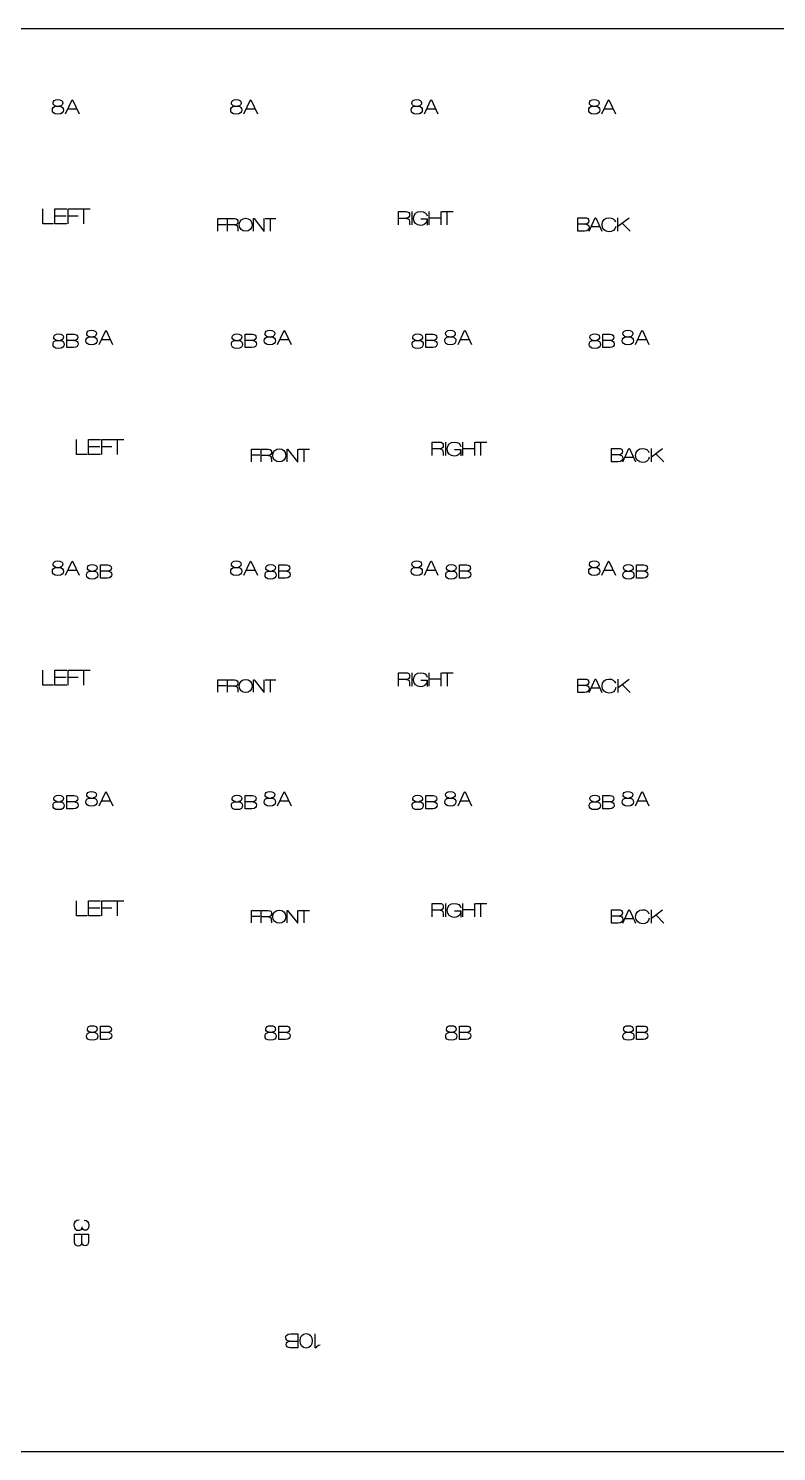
# Model space of a CAD drawing. Header units: millimetres. Extents: x 0 to 610, y -305 to 0.
# Drawn here: x 150.6 to 310.9, y -304.8 to 0 of the extents above; entities that cross this region are included whole.
import ezdxf

# ---------------------------------------------------------------- set-up
doc = ezdxf.new("R2010")
doc.units = ezdxf.units.MM
doc.layers.add('laser bed referance', color=3, linetype='Continuous', lineweight=25, true_color=0x00ff00)
doc.layers.add('TEXT', color=5, linetype='Continuous', true_color=0x0000ff)

msp = doc.modelspace()

# ---------------------------------------------------------------- linework, layer by layer
at = {"layer": 'laser bed referance'}
for p, q in [((0, 0), (304.8, 0)), ((0, 0), (609.6, 0)), ((0, -304.8), (304.8, -304.8)), ((0, -304.8), (609.6, -304.8))]:
    msp.add_line(p, q, dxfattribs=at)
at = {"layer": 'TEXT', "color": 5, "lineweight": 25, "true_color": 0x0000ff}
for points in [[(156.6, -16.64), (156.6, -16.63)], [(156.6, -16.64), (157.29, -16.64)], [(157.29, -16.63), (157.29, -16.64)], [(158.59, -18.3), (159.98, -15.28), (160.09, -15.28), (161.47, -18.3)], [(161.01, -17.3), (159.04, -17.3)], [(194.81, -16.64), (194.81, -16.63)], [(194.81, -16.64), (195.5, -16.64)], [(195.5, -16.63), (195.5, -16.64)], [(196.8, -18.3), (198.19, -15.28), (198.3, -15.28), (199.68, -18.3)], [(199.22, -17.3), (197.25, -17.3)], [(233.47, -16.64), (233.47, -16.63)], [(233.47, -16.64), (234.16, -16.64)], [(234.16, -16.63), (234.16, -16.64)], [(235.46, -18.3), (236.85, -15.28), (236.96, -15.28), (238.34, -18.3)], [(237.89, -17.3), (235.91, -17.3)], [(271.5, -16.64), (271.5, -16.63)], [(271.5, -16.64), (272.18, -16.64)], [(272.18, -16.63), (272.18, -16.64)], [(273.48, -18.3), (274.87, -15.28), (274.98, -15.28), (276.37, -18.3)], [(275.91, -17.3), (273.93, -17.3)], [(155.99, -41.88), (153.71, -41.88), (153.71, -38.62)], [(158.87, -41.88), (156.31, -41.88), (156.31, -38.62), (158.84, -38.62)], [(159.15, -41.88), (159.15, -38.62), (161.44, -38.62)], [(161.08, -38.62), (163.89, -38.62)], [(162.49, -41.88), (162.49, -38.62)], [(229.92, -42.06), (229.92, -39.19), (231.5, -39.19)], [(232.78, -39.19), (232.78, -42.06)], [(236.51, -42.06), (236.51, -39.19)], [(238.97, -39.19), (238.97, -42.06)], [(239.17, -39.19), (241.64, -39.19)], [(240.36, -42.06), (240.36, -39.22)], [(156.31, -40.14), (158.74, -40.14)], [(159.15, -40.14), (161.31, -40.14)], [(191.22, -43.39), (191.22, -40.71), (193.1, -40.71)], [(191.22, -41.96), (192.99, -41.96)], [(193.3, -43.39), (193.3, -40.71), (194.77, -40.71)], [(194.87, -42.08), (194.87, -42.09), (193.3, -42.09)], [(198.86, -43.39), (198.86, -40.71), (198.96, -40.71), (201.07, -43.39), (201.16, -43.39), (201.16, -40.71)], [(201.31, -40.71), (203.62, -40.71)], [(202.47, -43.39), (202.47, -40.71)], [(231.61, -40.66), (231.61, -40.67), (229.92, -40.67)], [(234.72, -40.78), (236.07, -40.78), (236.07, -42.13)], [(236.51, -40.53), (238.97, -40.53)], [(268.33, -40.55), (269.89, -40.55)], [(269.79, -43.42), (268.33, -43.42), (268.33, -40.55), (268.33, -40.55)], [(270.03, -41.92), (268.33, -41.91)], [(270.03, -41.91), (270.03, -41.92)], [(270.75, -43.42), (272.07, -40.55), (272.17, -40.55), (273.49, -43.42)], [(273.06, -42.47), (271.18, -42.47)], [(276.93, -42.35), (279.3, -40.55)], [(276.93, -43.42), (276.93, -40.55)], [(277.81, -41.69), (279.56, -43.42)], [(156.75, -66.81), (157.44, -66.81)], [(156.75, -66.81), (156.75, -66.81)], [(157.44, -66.81), (157.44, -66.81)], [(158.85, -65.48), (160.41, -65.48)], [(160.31, -68.35), (158.85, -68.35), (158.85, -65.48), (158.85, -65.48)], [(160.55, -66.85), (158.85, -66.85)], [(160.55, -66.85), (160.55, -66.85)], [(163.8, -66.04), (163.8, -66.03)], [(163.8, -66.04), (164.49, -66.04)], [(164.49, -66.03), (164.49, -66.04)], [(165.79, -67.7), (167.18, -64.68), (167.29, -64.68), (168.67, -67.7)], [(168.22, -66.7), (166.24, -66.7)], [(194.96, -66.81), (195.65, -66.81)], [(194.96, -66.81), (194.96, -66.81)], [(195.65, -66.81), (195.65, -66.81)], [(197.06, -65.48), (198.62, -65.48)], [(198.52, -68.35), (197.06, -68.35), (197.06, -65.48), (197.06, -65.48)], [(198.76, -66.85), (197.06, -66.85)], [(198.76, -66.85), (198.76, -66.85)], [(202.01, -66.04), (202.01, -66.03)], [(202.01, -66.04), (202.7, -66.04)], [(202.7, -66.03), (202.7, -66.04)], [(204, -67.7), (205.39, -64.68), (205.5, -64.68), (206.88, -67.7)], [(206.43, -66.7), (204.45, -66.7)], [(233.67, -66.81), (234.36, -66.81)], [(233.67, -66.81), (233.67, -66.81)], [(234.36, -66.81), (234.36, -66.81)], [(235.77, -65.48), (237.33, -65.48)], [(237.23, -68.35), (235.77, -68.35), (235.77, -65.48), (235.77, -65.48)], [(237.47, -66.85), (235.77, -66.85)], [(237.47, -66.85), (237.47, -66.85)], [(240.67, -66.04), (240.67, -66.03)], [(240.67, -66.04), (241.36, -66.04)], [(241.36, -66.03), (241.36, -66.04)], [(242.66, -67.7), (244.05, -64.68), (244.16, -64.68), (245.55, -67.7)], [(245.09, -66.7), (243.11, -66.7)], [(271.61, -66.81), (272.3, -66.81)], [(271.61, -66.81), (271.61, -66.81)], [(272.3, -66.81), (272.3, -66.81)], [(273.71, -65.48), (275.27, -65.48)], [(275.17, -68.35), (273.71, -68.35), (273.71, -65.48), (273.71, -65.48)], [(275.41, -66.85), (273.71, -66.85)], [(275.41, -66.85), (275.41, -66.85)], [(278.7, -66.04), (278.7, -66.03)], [(278.7, -66.04), (279.38, -66.04)], [(279.38, -66.03), (279.38, -66.04)], [(280.68, -67.7), (282.07, -64.68), (282.18, -64.68), (283.57, -67.7)], [(283.11, -66.7), (281.14, -66.7)], [(163.19, -91.28), (160.91, -91.28), (160.91, -88.02)], [(166.07, -91.28), (163.51, -91.28), (163.51, -88.02), (166.04, -88.02)], [(166.36, -91.28), (166.36, -88.02), (168.64, -88.02)], [(168.28, -88.02), (171.09, -88.02)], [(169.69, -91.28), (169.69, -88.02)], [(163.51, -89.53), (165.94, -89.53)], [(166.36, -89.53), (168.51, -89.53)], [(198.42, -92.79), (198.42, -90.11), (200.3, -90.11)], [(198.42, -91.35), (200.19, -91.35)], [(200.5, -92.79), (200.5, -90.11), (201.97, -90.11)], [(206.07, -92.79), (206.07, -90.11), (206.16, -90.11), (208.27, -92.79), (208.36, -92.79), (208.36, -90.11)], [(208.51, -90.11), (210.82, -90.11)], [(209.67, -92.79), (209.67, -90.11)], [(237.12, -91.46), (237.12, -88.59), (238.7, -88.59)], [(238.81, -90.06), (238.81, -90.07), (237.12, -90.07)], [(239.98, -88.59), (239.98, -91.46)], [(241.92, -90.18), (243.27, -90.18), (243.27, -91.53)], [(243.71, -91.46), (243.71, -88.59)], [(243.71, -89.93), (246.17, -89.93)], [(246.17, -88.59), (246.17, -91.46)], [(246.37, -88.59), (248.84, -88.59)], [(247.57, -91.46), (247.57, -88.62)], [(275.53, -89.95), (277.09, -89.95)], [(276.99, -92.82), (275.53, -92.82), (275.53, -89.95), (275.53, -89.95)], [(277.23, -91.32), (275.53, -91.31)], [(277.23, -91.31), (277.23, -91.32)], [(277.95, -92.82), (279.27, -89.95), (279.38, -89.95), (280.69, -92.82)], [(284.14, -91.75), (286.5, -89.95)], [(284.14, -92.82), (284.14, -89.95)], [(285.01, -91.08), (286.76, -92.82)], [(202.07, -91.48), (202.07, -91.48), (200.5, -91.49)], [(280.26, -91.87), (278.38, -91.87)], [(156.6, -115.44), (156.6, -115.43)], [(156.6, -115.44), (157.29, -115.44)], [(157.29, -115.43), (157.29, -115.44)], [(158.59, -117.1), (159.98, -114.08), (160.09, -114.08), (161.47, -117.1)], [(166.05, -114.88), (167.61, -114.88)], [(167.51, -117.75), (166.05, -117.75), (166.05, -114.88), (166.05, -114.88)], [(194.81, -115.44), (194.81, -115.43)], [(194.81, -115.44), (195.5, -115.44)], [(195.5, -115.43), (195.5, -115.44)], [(196.8, -117.1), (198.19, -114.08), (198.3, -114.08), (199.68, -117.1)], [(204.26, -114.88), (205.82, -114.88)], [(205.72, -117.75), (204.26, -117.75), (204.26, -114.88), (204.26, -114.88)], [(233.47, -115.44), (233.47, -115.43)], [(233.47, -115.44), (234.16, -115.44)], [(234.16, -115.43), (234.16, -115.44)], [(235.46, -117.1), (236.85, -114.08), (236.96, -114.08), (238.35, -117.1)], [(242.97, -114.88), (244.53, -114.88)], [(244.43, -117.75), (242.97, -117.75), (242.97, -114.88), (242.97, -114.88)], [(271.5, -115.44), (271.5, -115.43)], [(271.5, -115.44), (272.18, -115.44)], [(272.18, -115.43), (272.18, -115.44)], [(273.48, -117.1), (274.87, -114.08), (274.98, -114.08), (276.37, -117.1)], [(280.91, -114.88), (282.47, -114.88)], [(282.37, -117.75), (280.91, -117.75), (280.91, -114.88), (280.91, -114.88)], [(161.01, -116.1), (159.04, -116.1)], [(163.95, -116.21), (163.95, -116.2)], [(163.95, -116.21), (164.64, -116.21)], [(164.64, -116.2), (164.64, -116.21)], [(167.75, -116.25), (166.05, -116.24)], [(167.75, -116.24), (167.75, -116.25)], [(199.23, -116.1), (197.25, -116.1)], [(202.16, -116.21), (202.16, -116.2)], [(202.16, -116.21), (202.85, -116.21)], [(202.85, -116.2), (202.85, -116.21)], [(205.96, -116.25), (204.26, -116.24)], [(205.96, -116.24), (205.96, -116.25)], [(237.89, -116.1), (235.91, -116.1)], [(240.87, -116.21), (240.87, -116.2)], [(240.87, -116.21), (241.56, -116.21)], [(241.56, -116.2), (241.56, -116.21)], [(244.67, -116.25), (242.97, -116.24)], [(244.67, -116.24), (244.67, -116.25)], [(275.91, -116.1), (273.93, -116.1)], [(278.81, -116.21), (278.81, -116.2)], [(278.81, -116.21), (279.5, -116.21)], [(279.5, -116.2), (279.5, -116.21)], [(282.61, -116.25), (280.91, -116.24)], [(282.61, -116.24), (282.61, -116.25)], [(155.99, -140.67), (153.71, -140.67), (153.71, -137.42)], [(158.87, -140.67), (156.31, -140.67), (156.31, -137.42), (158.84, -137.42)], [(156.31, -138.93), (158.74, -138.93)], [(159.16, -140.67), (159.16, -137.42), (161.44, -137.42)], [(159.16, -138.93), (161.31, -138.93)], [(161.08, -137.42), (163.89, -137.42)], [(162.49, -140.67), (162.49, -137.42)], [(191.22, -142.18), (191.22, -139.51), (193.1, -139.51)], [(193.3, -142.18), (193.3, -139.51), (194.77, -139.51)], [(198.87, -142.18), (198.87, -139.51), (198.96, -139.51), (201.07, -142.18), (201.16, -142.18), (201.16, -139.51)], [(201.31, -139.51), (203.62, -139.51)], [(202.47, -142.18), (202.47, -139.51)], [(229.92, -140.86), (229.92, -137.99), (231.5, -137.99)], [(231.61, -139.46), (231.61, -139.46), (229.92, -139.47)], [(232.78, -137.99), (232.78, -140.86)], [(234.72, -139.58), (236.07, -139.58), (236.07, -140.92)], [(236.51, -140.86), (236.51, -137.99)], [(236.51, -139.32), (238.97, -139.32)], [(238.97, -137.99), (238.97, -140.86)], [(239.17, -137.99), (241.64, -137.99)], [(240.37, -140.86), (240.37, -138.01)], [(268.33, -139.35), (269.89, -139.35)], [(269.79, -142.22), (268.33, -142.22), (268.33, -139.35), (268.33, -139.35)], [(270.75, -142.22), (272.07, -139.35), (272.18, -139.35), (273.49, -142.22)], [(276.94, -141.15), (279.3, -139.35)], [(276.94, -142.22), (276.94, -139.35)], [(191.22, -140.75), (192.99, -140.75)], [(194.87, -140.88), (194.87, -140.88), (193.3, -140.89)], [(270.03, -140.71), (268.33, -140.71)], [(270.03, -140.71), (270.03, -140.72)], [(273.06, -141.27), (271.18, -141.27)], [(277.81, -140.48), (279.56, -142.22)], [(158.85, -164.28), (160.41, -164.28)], [(160.31, -167.15), (158.85, -167.15), (158.85, -164.28), (158.85, -164.28)], [(165.79, -166.5), (167.18, -163.48), (167.29, -163.48), (168.68, -166.5)], [(197.06, -164.28), (198.62, -164.28)], [(198.52, -167.15), (197.06, -167.15), (197.06, -164.28), (197.06, -164.28)], [(204, -166.5), (205.39, -163.48), (205.5, -163.48), (206.89, -166.5)], [(235.77, -164.28), (237.33, -164.28)], [(237.23, -167.15), (235.77, -167.15), (235.77, -164.28), (235.77, -164.28)], [(242.66, -166.5), (244.05, -163.48), (244.16, -163.48), (245.55, -166.5)], [(273.71, -164.28), (275.27, -164.28)], [(275.17, -167.15), (273.71, -167.15), (273.71, -164.28), (273.71, -164.28)], [(280.68, -166.5), (282.07, -163.48), (282.18, -163.48), (283.57, -166.5)], [(156.75, -165.61), (156.75, -165.6)], [(156.75, -165.61), (157.44, -165.61)], [(157.44, -165.6), (157.44, -165.61)], [(160.55, -165.65), (158.85, -165.64)], [(160.55, -165.64), (160.55, -165.65)], [(163.8, -164.83), (163.8, -164.82)], [(163.8, -164.83), (164.49, -164.83)], [(164.49, -164.82), (164.49, -164.83)], [(168.22, -165.5), (166.24, -165.5)], [(194.96, -165.61), (194.96, -165.6)], [(194.96, -165.61), (195.65, -165.61)], [(195.65, -165.6), (195.65, -165.61)], [(198.76, -165.65), (197.06, -165.64)], [(198.76, -165.64), (198.76, -165.65)], [(202.01, -164.83), (202.01, -164.82)], [(202.01, -164.83), (202.7, -164.83)], [(202.7, -164.82), (202.7, -164.83)], [(206.43, -165.5), (204.45, -165.5)], [(233.67, -165.61), (233.67, -165.6)], [(233.67, -165.61), (234.36, -165.61)], [(234.36, -165.6), (234.36, -165.61)], [(237.47, -165.65), (235.77, -165.64)], [(237.47, -165.64), (237.47, -165.65)], [(240.68, -164.83), (240.68, -164.82)], [(240.68, -164.83), (241.36, -164.83)], [(241.36, -164.82), (241.36, -164.83)], [(245.09, -165.5), (243.11, -165.5)], [(271.61, -165.61), (271.61, -165.6)], [(271.61, -165.61), (272.3, -165.61)], [(272.3, -165.6), (272.3, -165.61)], [(275.41, -165.65), (273.71, -165.64)], [(275.41, -165.64), (275.41, -165.65)], [(278.7, -164.83), (278.7, -164.82)], [(278.7, -164.83), (279.39, -164.83)], [(279.39, -164.82), (279.39, -164.83)], [(283.11, -165.5), (281.14, -165.5)], [(163.2, -190.07), (160.91, -190.07), (160.91, -186.82)], [(166.07, -190.07), (163.51, -190.07), (163.51, -186.82), (166.04, -186.82)], [(163.51, -188.33), (165.94, -188.33)], [(166.36, -190.07), (166.36, -186.82), (168.64, -186.82)], [(166.36, -188.33), (168.51, -188.33)], [(168.28, -186.82), (171.09, -186.82)], [(169.7, -190.07), (169.7, -186.82)], [(198.42, -191.58), (198.42, -188.91), (200.3, -188.91)], [(200.5, -191.58), (200.5, -188.91), (201.97, -188.91)], [(206.07, -191.58), (206.07, -188.91), (206.16, -188.91), (208.27, -191.58), (208.36, -191.58), (208.36, -188.91)], [(208.51, -188.91), (210.82, -188.91)], [(209.68, -191.58), (209.68, -188.91)], [(237.13, -190.26), (237.13, -187.39), (238.71, -187.39)], [(238.81, -188.85), (238.81, -188.86), (237.13, -188.87)], [(239.98, -187.39), (239.98, -190.26)], [(241.92, -188.98), (243.27, -188.98), (243.27, -190.32)], [(243.71, -190.26), (243.71, -187.39)], [(243.71, -188.72), (246.17, -188.72)], [(246.17, -187.39), (246.17, -190.26)], [(246.37, -187.39), (248.85, -187.39)], [(247.57, -190.26), (247.57, -187.41)], [(275.53, -188.74), (277.09, -188.74)], [(276.99, -191.62), (275.53, -191.62), (275.53, -188.74), (275.53, -188.74)], [(277.95, -191.62), (279.27, -188.74), (279.38, -188.74), (280.7, -191.62)], [(284.14, -190.55), (286.5, -188.74)], [(284.14, -191.62), (284.14, -188.74)], [(198.42, -190.15), (200.19, -190.15)], [(202.07, -190.27), (202.07, -190.28), (200.5, -190.29)], [(277.23, -190.11), (275.53, -190.11)], [(277.23, -190.11), (277.23, -190.12)], [(280.26, -190.67), (278.38, -190.67)], [(285.01, -189.88), (286.76, -191.62)], [(163.96, -215.01), (163.96, -215)], [(163.96, -215.01), (164.64, -215.01)], [(164.64, -215), (164.64, -215.01)], [(166.05, -213.68), (167.61, -213.68)], [(167.51, -216.55), (166.05, -216.55), (166.05, -213.68), (166.05, -213.68)], [(167.75, -215.04), (166.05, -215.04)], [(167.75, -215.04), (167.75, -215.05)], [(202.17, -215.01), (202.17, -215)], [(202.17, -215.01), (202.85, -215.01)], [(202.85, -215), (202.85, -215.01)], [(204.26, -213.68), (205.82, -213.68)], [(205.72, -216.55), (204.26, -216.55), (204.26, -213.68), (204.26, -213.68)], [(205.96, -215.04), (204.26, -215.04)], [(205.96, -215.04), (205.96, -215.05)], [(240.87, -215.01), (240.87, -215)], [(240.87, -215.01), (241.56, -215.01)], [(241.56, -215), (241.56, -215.01)], [(242.97, -213.68), (244.53, -213.68)], [(244.43, -216.55), (242.97, -216.55), (242.97, -213.68), (242.97, -213.68)], [(244.67, -215.04), (242.97, -215.04)], [(244.67, -215.04), (244.67, -215.05)], [(278.81, -215.01), (278.81, -215)], [(278.81, -215.01), (279.5, -215.01)], [(279.5, -215), (279.5, -215.01)], [(280.91, -213.68), (282.47, -213.68)], [(282.37, -216.55), (280.91, -216.55), (280.91, -213.68), (280.91, -213.68)], [(282.61, -215.04), (280.91, -215.04)], [(282.61, -215.04), (282.61, -215.05)], [(160.49, -259.8), (160.49, -258.27), (163.51, -258.27), (163.51, -258.27)], [(162.07, -260.05), (162.08, -258.27)], [(162.11, -256.72), (162.1, -256.72)], [(163.51, -258.27), (163.51, -259.91)], [(162.08, -260.05), (162.07, -260.05)], [(206.78, -279.57), (208.31, -279.57), (208.31, -282.59), (208.31, -282.59)], [(212.18, -282.57), (212.07, -282.57), (212.07, -279.59)], [(206.52, -281.15), (208.31, -281.16)], [(206.52, -281.16), (206.52, -281.15)], [(208.31, -282.59), (206.67, -282.59)]]:
    msp.add_lwpolyline(points, dxfattribs=at)
for points in [[(155.91, -15.98), (155.91, -15.49), (156.28, -15.23), (156.94, -15.23)], [(156.94, -15.23), (157.61, -15.23), (157.98, -15.49), (157.98, -15.98)], [(194.12, -15.98), (194.12, -15.49), (194.49, -15.23), (195.16, -15.23)], [(195.16, -15.23), (195.82, -15.23), (196.19, -15.49), (196.19, -15.98)], [(232.78, -15.98), (232.78, -15.49), (233.15, -15.23), (233.82, -15.23)], [(233.82, -15.23), (234.48, -15.23), (234.85, -15.49), (234.85, -15.98)], [(270.8, -15.98), (270.8, -15.49), (271.17, -15.23), (271.84, -15.23)], [(271.84, -15.23), (272.51, -15.23), (272.88, -15.49), (272.88, -15.98)], [(155.75, -17.49), (155.75, -17.01), (156, -16.7), (156.6, -16.64)], [(156.94, -18.35), (156.05, -18.35), (155.75, -17.95), (155.75, -17.49)], [(156.6, -16.63), (156.07, -16.59), (155.91, -16.23), (155.91, -15.98)], [(158.14, -17.49), (158.14, -17.95), (157.84, -18.35), (156.94, -18.35)], [(157.98, -15.98), (157.98, -16.23), (157.83, -16.59), (157.29, -16.63)], [(157.29, -16.64), (157.89, -16.7), (158.14, -17.01), (158.14, -17.49)], [(193.96, -17.49), (193.96, -17.01), (194.21, -16.7), (194.81, -16.64)], [(195.16, -18.35), (194.26, -18.35), (193.96, -17.95), (193.96, -17.49)], [(194.81, -16.63), (194.28, -16.59), (194.12, -16.23), (194.12, -15.98)], [(196.35, -17.49), (196.35, -17.95), (196.05, -18.35), (195.16, -18.35)], [(196.19, -15.98), (196.19, -16.23), (196.04, -16.59), (195.5, -16.63)], [(195.5, -16.64), (196.1, -16.7), (196.35, -17.01), (196.35, -17.49)], [(232.62, -17.49), (232.62, -17.01), (232.87, -16.7), (233.47, -16.64)], [(233.82, -18.35), (232.92, -18.35), (232.62, -17.95), (232.62, -17.49)], [(233.47, -16.63), (232.94, -16.59), (232.78, -16.23), (232.78, -15.98)], [(235.01, -17.49), (235.01, -17.95), (234.71, -18.35), (233.82, -18.35)], [(234.85, -15.98), (234.85, -16.23), (234.7, -16.59), (234.16, -16.63)], [(234.16, -16.64), (234.76, -16.7), (235.01, -17.01), (235.01, -17.49)], [(270.65, -17.49), (270.65, -17.01), (270.9, -16.7), (271.5, -16.64)], [(271.84, -18.35), (270.94, -18.35), (270.65, -17.95), (270.65, -17.49)], [(271.5, -16.63), (270.96, -16.59), (270.8, -16.23), (270.8, -15.98)], [(273.03, -17.49), (273.03, -17.95), (272.74, -18.35), (271.84, -18.35)], [(272.88, -15.98), (272.88, -16.23), (272.72, -16.59), (272.18, -16.63)], [(272.18, -16.64), (272.78, -16.7), (273.03, -17.01), (273.03, -17.49)], [(231.5, -39.19), (232.08, -39.19), (232.3, -39.46), (232.3, -39.98)], [(233.13, -40.69), (233.13, -39.74), (233.79, -39.19), (234.61, -39.19)], [(234.61, -39.19), (235.51, -39.19), (235.92, -39.59), (236.03, -40.15)], [(194.77, -40.71), (195.31, -40.71), (195.51, -40.97), (195.51, -41.44)], [(195.51, -41.44), (195.51, -41.7), (195.34, -42.05), (194.87, -42.08)], [(194.87, -42.09), (195.28, -42.09), (195.46, -42.28), (195.46, -42.65)], [(195.46, -42.65), (195.46, -42.75), (195.47, -43.28), (195.52, -43.39)], [(195.78, -42.05), (195.78, -41.16), (196.4, -40.65), (197.16, -40.65)], [(197.16, -43.45), (196.4, -43.45), (195.78, -42.93), (195.78, -42.05)], [(197.16, -40.65), (197.93, -40.65), (198.55, -41.16), (198.55, -42.05)], [(198.55, -42.05), (198.55, -42.93), (197.93, -43.45), (197.16, -43.45)], [(232.3, -39.98), (232.3, -40.25), (232.11, -40.63), (231.61, -40.66)], [(231.61, -40.67), (232.05, -40.67), (232.24, -40.88), (232.24, -41.27)], [(232.24, -41.27), (232.24, -41.38), (232.25, -41.95), (232.31, -42.06)], [(234.61, -42.19), (233.79, -42.19), (233.13, -41.64), (233.13, -40.69)], [(235.97, -41.26), (235.77, -41.92), (235.21, -42.19), (234.61, -42.19)], [(236.07, -40.78), (236.03, -41.11), (235.97, -41.26), (235.97, -41.26)], [(270.75, -42.64), (270.75, -42.97), (270.54, -43.42), (269.79, -43.42)], [(269.89, -40.55), (270.35, -40.55), (270.66, -40.79), (270.66, -41.26)], [(270.66, -41.26), (270.66, -41.6), (270.36, -41.92), (270.03, -41.91)], [(270.03, -41.92), (270.4, -41.94), (270.75, -42.14), (270.75, -42.64)], [(273.51, -42.05), (273.51, -41.1), (274.18, -40.55), (275, -40.55)], [(275, -43.55), (274.18, -43.55), (273.51, -43), (273.51, -42.05)], [(275, -40.55), (275.68, -40.55), (276.22, -40.83), (276.37, -41.45)], [(276.44, -42.39), (276.35, -43.16), (275.66, -43.55), (275, -43.55)], [(155.9, -67.67), (155.9, -67.19), (156.15, -66.87), (156.75, -66.81)], [(156.06, -66.15), (156.06, -65.66), (156.43, -65.41), (157.1, -65.41)], [(156.75, -66.81), (156.22, -66.77), (156.06, -66.4), (156.06, -66.15)], [(157.1, -65.41), (157.76, -65.41), (158.13, -65.66), (158.13, -66.15)], [(158.13, -66.15), (158.13, -66.4), (157.98, -66.77), (157.44, -66.81)], [(157.44, -66.81), (158.04, -66.87), (158.29, -67.19), (158.29, -67.67)], [(160.41, -65.48), (160.87, -65.48), (161.18, -65.73), (161.18, -66.19)], [(161.18, -66.19), (161.18, -66.53), (160.89, -66.85), (160.55, -66.85)], [(160.55, -66.85), (160.92, -66.87), (161.27, -67.07), (161.27, -67.57)], [(162.95, -66.89), (162.95, -66.41), (163.2, -66.1), (163.8, -66.04)], [(164.15, -67.75), (163.25, -67.75), (162.95, -67.35), (162.95, -66.89)], [(163.11, -65.38), (163.11, -64.89), (163.48, -64.63), (164.15, -64.63)], [(163.8, -66.03), (163.27, -65.99), (163.11, -65.63), (163.11, -65.38)], [(164.15, -64.63), (164.81, -64.63), (165.18, -64.89), (165.18, -65.38)], [(165.34, -66.89), (165.34, -67.35), (165.04, -67.75), (164.15, -67.75)], [(165.18, -65.38), (165.18, -65.63), (165.03, -65.99), (164.49, -66.03)], [(164.49, -66.04), (165.09, -66.1), (165.34, -66.41), (165.34, -66.89)], [(194.11, -67.67), (194.11, -67.19), (194.36, -66.87), (194.96, -66.81)], [(194.27, -66.15), (194.27, -65.66), (194.64, -65.41), (195.31, -65.41)], [(194.96, -66.81), (194.43, -66.77), (194.27, -66.4), (194.27, -66.15)], [(195.31, -65.41), (195.97, -65.41), (196.34, -65.66), (196.34, -66.15)], [(196.34, -66.15), (196.34, -66.4), (196.19, -66.77), (195.65, -66.81)], [(195.65, -66.81), (196.25, -66.87), (196.5, -67.19), (196.5, -67.67)], [(198.62, -65.48), (199.08, -65.48), (199.39, -65.73), (199.39, -66.19)], [(199.39, -66.19), (199.39, -66.53), (199.1, -66.85), (198.76, -66.85)], [(198.76, -66.85), (199.13, -66.87), (199.48, -67.07), (199.48, -67.57)], [(201.16, -66.89), (201.16, -66.41), (201.41, -66.1), (202.01, -66.04)], [(202.36, -67.75), (201.46, -67.75), (201.16, -67.35), (201.16, -66.89)], [(201.32, -65.38), (201.32, -64.89), (201.69, -64.63), (202.36, -64.63)], [(202.01, -66.03), (201.48, -65.99), (201.32, -65.63), (201.32, -65.38)], [(202.36, -64.63), (203.02, -64.63), (203.39, -64.89), (203.39, -65.38)], [(203.55, -66.89), (203.55, -67.35), (203.25, -67.75), (202.36, -67.75)], [(203.39, -65.38), (203.39, -65.63), (203.24, -65.99), (202.7, -66.03)], [(202.7, -66.04), (203.3, -66.1), (203.55, -66.41), (203.55, -66.89)], [(232.82, -67.67), (232.82, -67.19), (233.07, -66.87), (233.67, -66.81)], [(232.98, -66.15), (232.98, -65.66), (233.35, -65.41), (234.02, -65.41)], [(233.67, -66.81), (233.14, -66.77), (232.98, -66.4), (232.98, -66.15)], [(234.02, -65.41), (234.68, -65.41), (235.05, -65.66), (235.05, -66.15)], [(235.05, -66.15), (235.05, -66.4), (234.9, -66.77), (234.36, -66.81)], [(234.36, -66.81), (234.96, -66.87), (235.21, -67.19), (235.21, -67.67)], [(237.33, -65.48), (237.79, -65.48), (238.1, -65.73), (238.1, -66.19)], [(238.1, -66.19), (238.1, -66.53), (237.81, -66.85), (237.47, -66.85)], [(237.47, -66.85), (237.84, -66.87), (238.19, -67.07), (238.19, -67.57)], [(239.82, -66.89), (239.82, -66.41), (240.07, -66.1), (240.67, -66.04)], [(241.02, -67.75), (240.12, -67.75), (239.82, -67.35), (239.82, -66.89)], [(239.98, -65.38), (239.98, -64.89), (240.35, -64.63), (241.02, -64.63)], [(240.67, -66.03), (240.14, -65.99), (239.98, -65.63), (239.98, -65.38)], [(241.02, -64.63), (241.69, -64.63), (242.05, -64.89), (242.05, -65.38)], [(242.21, -66.89), (242.21, -67.35), (241.91, -67.75), (241.02, -67.75)], [(242.05, -65.38), (242.05, -65.63), (241.9, -65.99), (241.36, -66.03)], [(241.36, -66.04), (241.96, -66.1), (242.21, -66.41), (242.21, -66.89)], [(270.76, -67.67), (270.76, -67.19), (271.01, -66.87), (271.61, -66.81)], [(270.92, -66.15), (270.92, -65.66), (271.29, -65.41), (271.95, -65.41)], [(271.61, -66.81), (271.07, -66.77), (270.92, -66.4), (270.92, -66.15)], [(271.95, -65.41), (272.62, -65.41), (272.99, -65.66), (272.99, -66.15)], [(272.99, -66.15), (272.99, -66.4), (272.83, -66.77), (272.3, -66.81)], [(272.3, -66.81), (272.9, -66.87), (273.15, -67.19), (273.15, -67.67)], [(275.27, -65.48), (275.72, -65.48), (276.04, -65.73), (276.04, -66.19)], [(276.04, -66.19), (276.04, -66.53), (275.75, -66.85), (275.41, -66.85)], [(275.41, -66.85), (275.78, -66.87), (276.13, -67.07), (276.13, -67.57)], [(277.85, -66.89), (277.85, -66.41), (278.1, -66.1), (278.7, -66.04)], [(279.04, -67.75), (278.14, -67.75), (277.85, -67.35), (277.85, -66.89)], [(278, -65.38), (278, -64.89), (278.37, -64.63), (279.04, -64.63)], [(278.7, -66.03), (278.16, -65.99), (278, -65.63), (278, -65.38)], [(279.04, -64.63), (279.71, -64.63), (280.08, -64.89), (280.08, -65.38)], [(280.23, -66.89), (280.23, -67.35), (279.94, -67.75), (279.04, -67.75)], [(280.08, -65.38), (280.08, -65.63), (279.92, -65.99), (279.38, -66.03)], [(279.38, -66.04), (279.99, -66.1), (280.23, -66.41), (280.23, -66.89)], [(157.1, -68.52), (156.2, -68.52), (155.9, -68.13), (155.9, -67.67)], [(158.29, -67.67), (158.29, -68.13), (157.99, -68.52), (157.1, -68.52)], [(161.27, -67.57), (161.27, -67.91), (161.06, -68.35), (160.31, -68.35)], [(195.31, -68.52), (194.41, -68.52), (194.11, -68.13), (194.11, -67.67)], [(196.5, -67.67), (196.5, -68.13), (196.2, -68.52), (195.31, -68.52)], [(199.48, -67.57), (199.48, -67.91), (199.27, -68.35), (198.52, -68.35)], [(234.02, -68.52), (233.12, -68.52), (232.82, -68.13), (232.82, -67.67)], [(235.21, -67.67), (235.21, -68.13), (234.91, -68.52), (234.02, -68.52)], [(238.19, -67.57), (238.19, -67.91), (237.98, -68.35), (237.23, -68.35)], [(271.95, -68.52), (271.06, -68.52), (270.76, -68.13), (270.76, -67.67)], [(273.15, -67.67), (273.15, -68.13), (272.85, -68.52), (271.95, -68.52)], [(276.13, -67.57), (276.13, -67.91), (275.92, -68.35), (275.17, -68.35)], [(201.97, -90.11), (202.51, -90.11), (202.71, -90.36), (202.71, -90.84)], [(202.71, -90.84), (202.71, -91.09), (202.54, -91.45), (202.07, -91.48)], [(202.98, -91.45), (202.98, -90.56), (203.6, -90.05), (204.36, -90.05)], [(204.36, -90.05), (205.13, -90.05), (205.75, -90.56), (205.75, -91.45)], [(238.7, -88.59), (239.28, -88.59), (239.5, -88.86), (239.5, -89.37)], [(239.5, -89.37), (239.5, -89.65), (239.31, -90.03), (238.81, -90.06)], [(238.81, -90.07), (239.25, -90.07), (239.44, -90.28), (239.44, -90.67)], [(239.44, -90.67), (239.44, -90.77), (239.45, -91.35), (239.51, -91.46)], [(240.33, -90.09), (240.33, -89.14), (240.99, -88.59), (241.81, -88.59)], [(241.81, -91.59), (240.99, -91.59), (240.33, -91.04), (240.33, -90.09)], [(241.81, -88.59), (242.71, -88.59), (243.12, -88.99), (243.23, -89.54)], [(243.17, -90.66), (242.97, -91.32), (242.41, -91.59), (241.81, -91.59)], [(243.27, -90.18), (243.23, -90.51), (243.17, -90.66), (243.17, -90.66)], [(277.09, -89.95), (277.55, -89.95), (277.86, -90.19), (277.86, -90.66)], [(277.86, -90.66), (277.86, -91), (277.57, -91.32), (277.23, -91.31)], [(277.23, -91.32), (277.6, -91.33), (277.95, -91.54), (277.95, -92.04)], [(280.71, -91.45), (280.71, -90.5), (281.38, -89.95), (282.2, -89.95)], [(282.2, -89.95), (282.88, -89.95), (283.42, -90.22), (283.57, -90.85)], [(202.07, -91.48), (202.48, -91.49), (202.66, -91.68), (202.66, -92.05)], [(202.66, -92.05), (202.66, -92.14), (202.67, -92.68), (202.72, -92.79)], [(204.36, -92.84), (203.6, -92.84), (202.98, -92.33), (202.98, -91.45)], [(205.75, -91.45), (205.75, -92.33), (205.13, -92.84), (204.36, -92.84)], [(277.95, -92.04), (277.95, -92.37), (277.74, -92.82), (276.99, -92.82)], [(282.2, -92.95), (281.38, -92.95), (280.71, -92.4), (280.71, -91.45)], [(283.64, -91.79), (283.55, -92.56), (282.86, -92.95), (282.2, -92.95)], [(155.75, -116.29), (155.75, -115.81), (156, -115.49), (156.6, -115.44)], [(155.91, -114.77), (155.91, -114.28), (156.28, -114.03), (156.95, -114.03)], [(156.6, -115.43), (156.07, -115.39), (155.91, -115.02), (155.91, -114.77)], [(156.95, -114.03), (157.61, -114.03), (157.98, -114.28), (157.98, -114.77)], [(157.98, -114.77), (157.98, -115.02), (157.83, -115.39), (157.29, -115.43)], [(157.29, -115.44), (157.89, -115.49), (158.14, -115.81), (158.14, -116.29)], [(163.26, -115.55), (163.26, -115.06), (163.63, -114.81), (164.3, -114.81)], [(163.95, -116.2), (163.42, -116.17), (163.26, -115.8), (163.26, -115.55)], [(164.3, -114.81), (164.97, -114.81), (165.33, -115.06), (165.33, -115.55)], [(165.33, -115.55), (165.33, -115.8), (165.18, -116.17), (164.64, -116.2)], [(167.61, -114.88), (168.07, -114.88), (168.39, -115.13), (168.39, -115.59)], [(168.39, -115.59), (168.39, -115.93), (168.09, -116.25), (167.75, -116.24)], [(193.96, -116.29), (193.96, -115.81), (194.21, -115.49), (194.81, -115.44)], [(194.12, -114.77), (194.12, -114.28), (194.49, -114.03), (195.16, -114.03)], [(194.81, -115.43), (194.28, -115.39), (194.12, -115.02), (194.12, -114.77)], [(195.16, -114.03), (195.82, -114.03), (196.19, -114.28), (196.19, -114.77)], [(196.19, -114.77), (196.19, -115.02), (196.04, -115.39), (195.5, -115.43)], [(195.5, -115.44), (196.1, -115.49), (196.35, -115.81), (196.35, -116.29)], [(201.47, -115.55), (201.47, -115.06), (201.84, -114.81), (202.51, -114.81)], [(202.16, -116.2), (201.63, -116.17), (201.47, -115.8), (201.47, -115.55)], [(202.51, -114.81), (203.18, -114.81), (203.54, -115.06), (203.54, -115.55)], [(203.54, -115.55), (203.54, -115.8), (203.39, -116.17), (202.85, -116.2)], [(205.82, -114.88), (206.28, -114.88), (206.6, -115.13), (206.6, -115.59)], [(206.6, -115.59), (206.6, -115.93), (206.3, -116.25), (205.96, -116.24)], [(232.62, -116.29), (232.62, -115.81), (232.87, -115.49), (233.47, -115.44)], [(232.78, -114.77), (232.78, -114.28), (233.15, -114.03), (233.82, -114.03)], [(233.47, -115.43), (232.94, -115.39), (232.78, -115.02), (232.78, -114.77)], [(233.82, -114.03), (234.49, -114.03), (234.85, -114.28), (234.85, -114.77)], [(234.85, -114.77), (234.85, -115.02), (234.7, -115.39), (234.16, -115.43)], [(234.16, -115.44), (234.76, -115.49), (235.01, -115.81), (235.01, -116.29)], [(240.18, -115.55), (240.18, -115.06), (240.55, -114.81), (241.22, -114.81)], [(240.87, -116.2), (240.34, -116.17), (240.18, -115.8), (240.18, -115.55)], [(241.22, -114.81), (241.89, -114.81), (242.25, -115.06), (242.25, -115.55)], [(242.25, -115.55), (242.25, -115.8), (242.1, -116.17), (241.56, -116.2)], [(244.53, -114.88), (244.99, -114.88), (245.3, -115.13), (245.3, -115.59)], [(245.3, -115.59), (245.3, -115.93), (245.01, -116.25), (244.67, -116.24)], [(270.65, -116.29), (270.65, -115.81), (270.9, -115.49), (271.5, -115.44)], [(270.8, -114.77), (270.8, -114.28), (271.17, -114.03), (271.84, -114.03)], [(271.5, -115.43), (270.96, -115.39), (270.8, -115.02), (270.8, -114.77)], [(271.84, -114.03), (272.51, -114.03), (272.88, -114.28), (272.88, -114.77)], [(272.88, -114.77), (272.88, -115.02), (272.72, -115.39), (272.18, -115.43)], [(272.18, -115.44), (272.79, -115.49), (273.03, -115.81), (273.03, -116.29)], [(278.12, -115.55), (278.12, -115.06), (278.49, -114.81), (279.15, -114.81)], [(278.81, -116.2), (278.27, -116.17), (278.12, -115.8), (278.12, -115.55)], [(279.15, -114.81), (279.82, -114.81), (280.19, -115.06), (280.19, -115.55)], [(280.19, -115.55), (280.19, -115.8), (280.03, -116.17), (279.5, -116.2)], [(282.47, -114.88), (282.93, -114.88), (283.24, -115.13), (283.24, -115.59)], [(283.24, -115.59), (283.24, -115.93), (282.95, -116.25), (282.61, -116.24)], [(156.95, -117.14), (156.05, -117.14), (155.75, -116.75), (155.75, -116.29)], [(158.14, -116.29), (158.14, -116.75), (157.84, -117.14), (156.95, -117.14)], [(163.1, -117.07), (163.1, -116.59), (163.35, -116.27), (163.95, -116.21)], [(164.3, -117.92), (163.4, -117.92), (163.1, -117.53), (163.1, -117.07)], [(165.49, -117.07), (165.49, -117.53), (165.19, -117.92), (164.3, -117.92)], [(164.64, -116.21), (165.24, -116.27), (165.49, -116.59), (165.49, -117.07)], [(168.47, -116.97), (168.47, -117.31), (168.26, -117.75), (167.51, -117.75)], [(167.75, -116.25), (168.12, -116.27), (168.47, -116.47), (168.47, -116.97)], [(195.16, -117.14), (194.26, -117.14), (193.96, -116.75), (193.96, -116.29)], [(196.35, -116.29), (196.35, -116.75), (196.05, -117.14), (195.16, -117.14)], [(201.31, -117.07), (201.31, -116.59), (201.56, -116.27), (202.16, -116.21)], [(202.51, -117.92), (201.61, -117.92), (201.31, -117.53), (201.31, -117.07)], [(203.7, -117.07), (203.7, -117.53), (203.4, -117.92), (202.51, -117.92)], [(202.85, -116.21), (203.45, -116.27), (203.7, -116.59), (203.7, -117.07)], [(206.68, -116.97), (206.68, -117.31), (206.47, -117.75), (205.72, -117.75)], [(205.96, -116.25), (206.33, -116.27), (206.68, -116.47), (206.68, -116.97)], [(233.82, -117.14), (232.92, -117.14), (232.62, -116.75), (232.62, -116.29)], [(235.01, -116.29), (235.01, -116.75), (234.71, -117.14), (233.82, -117.14)], [(240.02, -117.07), (240.02, -116.59), (240.27, -116.27), (240.87, -116.21)], [(241.22, -117.92), (240.32, -117.92), (240.02, -117.53), (240.02, -117.07)], [(242.41, -117.07), (242.41, -117.53), (242.11, -117.92), (241.22, -117.92)], [(241.56, -116.21), (242.16, -116.27), (242.41, -116.59), (242.41, -117.07)], [(245.39, -116.97), (245.39, -117.31), (245.18, -117.75), (244.43, -117.75)], [(244.67, -116.25), (245.04, -116.27), (245.39, -116.47), (245.39, -116.97)], [(271.84, -117.14), (270.94, -117.14), (270.65, -116.75), (270.65, -116.29)], [(273.03, -116.29), (273.03, -116.75), (272.74, -117.14), (271.84, -117.14)], [(277.96, -117.07), (277.96, -116.59), (278.21, -116.27), (278.81, -116.21)], [(279.15, -117.92), (278.26, -117.92), (277.96, -117.53), (277.96, -117.07)], [(280.35, -117.07), (280.35, -117.53), (280.05, -117.92), (279.15, -117.92)], [(279.5, -116.21), (280.1, -116.27), (280.35, -116.59), (280.35, -117.07)], [(283.33, -116.97), (283.33, -117.31), (283.12, -117.75), (282.37, -117.75)], [(282.61, -116.25), (282.98, -116.27), (283.33, -116.47), (283.33, -116.97)], [(194.77, -139.51), (195.31, -139.51), (195.51, -139.76), (195.51, -140.24)], [(195.78, -140.85), (195.78, -139.96), (196.4, -139.45), (197.16, -139.45)], [(197.16, -139.45), (197.93, -139.45), (198.55, -139.96), (198.55, -140.85)], [(231.5, -137.99), (232.08, -137.99), (232.3, -138.26), (232.3, -138.77)], [(232.3, -138.77), (232.3, -139.05), (232.11, -139.43), (231.61, -139.46)], [(231.61, -139.46), (232.05, -139.47), (232.24, -139.67), (232.24, -140.07)], [(232.24, -140.07), (232.24, -140.17), (232.25, -140.74), (232.31, -140.86)], [(233.13, -139.49), (233.13, -138.54), (233.79, -137.99), (234.61, -137.99)], [(234.61, -140.99), (233.79, -140.99), (233.13, -140.44), (233.13, -139.49)], [(234.61, -137.99), (235.51, -137.99), (235.92, -138.39), (236.03, -138.94)], [(235.97, -140.06), (235.77, -140.72), (235.21, -140.99), (234.61, -140.99)], [(236.07, -139.58), (236.03, -139.91), (235.97, -140.06), (235.97, -140.06)], [(269.89, -139.35), (270.35, -139.35), (270.66, -139.59), (270.66, -140.06)], [(270.66, -140.06), (270.66, -140.4), (270.37, -140.72), (270.03, -140.71)], [(273.51, -140.85), (273.51, -139.9), (274.18, -139.35), (275, -139.35)], [(275, -139.35), (275.68, -139.35), (276.22, -139.62), (276.37, -140.25)], [(195.51, -140.24), (195.51, -140.49), (195.34, -140.85), (194.87, -140.88)], [(194.87, -140.88), (195.28, -140.89), (195.46, -141.08), (195.46, -141.45)], [(195.46, -141.45), (195.46, -141.54), (195.47, -142.08), (195.52, -142.18)], [(197.16, -142.24), (196.4, -142.24), (195.78, -141.73), (195.78, -140.85)], [(198.55, -140.85), (198.55, -141.73), (197.93, -142.24), (197.16, -142.24)], [(270.75, -141.44), (270.75, -141.77), (270.54, -142.22), (269.79, -142.22)], [(270.03, -140.72), (270.4, -140.73), (270.75, -140.93), (270.75, -141.44)], [(275, -142.35), (274.18, -142.35), (273.51, -141.8), (273.51, -140.85)], [(276.44, -141.19), (276.35, -141.96), (275.66, -142.35), (275, -142.35)], [(156.06, -164.95), (156.06, -164.46), (156.43, -164.21), (157.1, -164.21)], [(157.1, -164.21), (157.77, -164.21), (158.13, -164.46), (158.13, -164.95)], [(160.41, -164.28), (160.87, -164.28), (161.19, -164.52), (161.19, -164.99)], [(163.11, -164.17), (163.11, -163.68), (163.48, -163.43), (164.15, -163.43)], [(163.8, -164.82), (163.27, -164.79), (163.11, -164.42), (163.11, -164.17)], [(164.15, -163.43), (164.82, -163.43), (165.18, -163.68), (165.18, -164.17)], [(165.18, -164.17), (165.18, -164.42), (165.03, -164.79), (164.49, -164.82)], [(194.27, -164.95), (194.27, -164.46), (194.64, -164.21), (195.31, -164.21)], [(195.31, -164.21), (195.98, -164.21), (196.34, -164.46), (196.34, -164.95)], [(198.62, -164.28), (199.08, -164.28), (199.4, -164.52), (199.4, -164.99)], [(201.32, -164.17), (201.32, -163.68), (201.69, -163.43), (202.36, -163.43)], [(202.01, -164.82), (201.48, -164.79), (201.32, -164.42), (201.32, -164.17)], [(202.36, -163.43), (203.03, -163.43), (203.39, -163.68), (203.39, -164.17)], [(203.39, -164.17), (203.39, -164.42), (203.24, -164.79), (202.7, -164.82)], [(232.98, -164.95), (232.98, -164.46), (233.35, -164.21), (234.02, -164.21)], [(234.02, -164.21), (234.68, -164.21), (235.05, -164.46), (235.05, -164.95)], [(237.33, -164.28), (237.79, -164.28), (238.1, -164.52), (238.1, -164.99)], [(239.98, -164.17), (239.98, -163.68), (240.35, -163.43), (241.02, -163.43)], [(240.68, -164.82), (240.14, -164.79), (239.98, -164.42), (239.98, -164.17)], [(241.02, -163.43), (241.69, -163.43), (242.05, -163.68), (242.05, -164.17)], [(242.05, -164.17), (242.05, -164.42), (241.9, -164.79), (241.36, -164.82)], [(270.92, -164.95), (270.92, -164.46), (271.29, -164.21), (271.95, -164.21)], [(271.95, -164.21), (272.62, -164.21), (272.99, -164.46), (272.99, -164.95)], [(275.27, -164.28), (275.73, -164.28), (276.04, -164.52), (276.04, -164.99)], [(278.01, -164.17), (278.01, -163.68), (278.37, -163.43), (279.04, -163.43)], [(278.7, -164.82), (278.16, -164.79), (278.01, -164.42), (278.01, -164.17)], [(279.04, -163.43), (279.71, -163.43), (280.08, -163.68), (280.08, -164.17)], [(280.08, -164.17), (280.08, -164.42), (279.92, -164.79), (279.39, -164.82)], [(155.9, -166.46), (155.9, -165.99), (156.15, -165.67), (156.75, -165.61)], [(157.1, -167.32), (156.2, -167.32), (155.9, -166.93), (155.9, -166.46)], [(156.75, -165.6), (156.22, -165.56), (156.06, -165.2), (156.06, -164.95)], [(158.29, -166.46), (158.29, -166.93), (157.99, -167.32), (157.1, -167.32)], [(158.13, -164.95), (158.13, -165.2), (157.98, -165.56), (157.44, -165.6)], [(157.44, -165.61), (158.04, -165.67), (158.29, -165.99), (158.29, -166.46)], [(161.27, -166.37), (161.27, -166.7), (161.06, -167.15), (160.31, -167.15)], [(161.19, -164.99), (161.19, -165.33), (160.89, -165.65), (160.55, -165.64)], [(160.55, -165.65), (160.92, -165.67), (161.27, -165.87), (161.27, -166.37)], [(162.95, -165.69), (162.95, -165.21), (163.2, -164.89), (163.8, -164.83)], [(164.15, -166.54), (163.25, -166.54), (162.95, -166.15), (162.95, -165.69)], [(165.34, -165.69), (165.34, -166.15), (165.04, -166.54), (164.15, -166.54)], [(164.49, -164.83), (165.09, -164.89), (165.34, -165.21), (165.34, -165.69)], [(194.11, -166.46), (194.11, -165.99), (194.36, -165.67), (194.96, -165.61)], [(195.31, -167.32), (194.41, -167.32), (194.11, -166.93), (194.11, -166.46)], [(194.96, -165.6), (194.43, -165.56), (194.27, -165.2), (194.27, -164.95)], [(196.5, -166.46), (196.5, -166.93), (196.2, -167.32), (195.31, -167.32)], [(196.34, -164.95), (196.34, -165.2), (196.19, -165.56), (195.65, -165.6)], [(195.65, -165.61), (196.25, -165.67), (196.5, -165.99), (196.5, -166.46)], [(199.48, -166.37), (199.48, -166.7), (199.27, -167.15), (198.52, -167.15)], [(199.4, -164.99), (199.4, -165.33), (199.1, -165.65), (198.76, -165.64)], [(198.76, -165.65), (199.13, -165.67), (199.48, -165.87), (199.48, -166.37)], [(201.16, -165.69), (201.16, -165.21), (201.41, -164.89), (202.01, -164.83)], [(202.36, -166.54), (201.46, -166.54), (201.16, -166.15), (201.16, -165.69)], [(203.55, -165.69), (203.55, -166.15), (203.25, -166.54), (202.36, -166.54)], [(202.7, -164.83), (203.3, -164.89), (203.55, -165.21), (203.55, -165.69)], [(232.82, -166.46), (232.82, -165.99), (233.07, -165.67), (233.67, -165.61)], [(234.02, -167.32), (233.12, -167.32), (232.82, -166.93), (232.82, -166.46)], [(233.67, -165.6), (233.14, -165.56), (232.98, -165.2), (232.98, -164.95)], [(235.21, -166.46), (235.21, -166.93), (234.91, -167.32), (234.02, -167.32)], [(235.05, -164.95), (235.05, -165.2), (234.9, -165.56), (234.36, -165.6)], [(234.36, -165.61), (234.96, -165.67), (235.21, -165.99), (235.21, -166.46)], [(238.19, -166.37), (238.19, -166.7), (237.98, -167.15), (237.23, -167.15)], [(238.1, -164.99), (238.1, -165.33), (237.81, -165.65), (237.47, -165.64)], [(237.47, -165.65), (237.84, -165.67), (238.19, -165.87), (238.19, -166.37)], [(239.83, -165.69), (239.83, -165.21), (240.07, -164.89), (240.68, -164.83)], [(241.02, -166.54), (240.12, -166.54), (239.83, -166.15), (239.83, -165.69)], [(242.21, -165.69), (242.21, -166.15), (241.92, -166.54), (241.02, -166.54)], [(241.36, -164.83), (241.96, -164.89), (242.21, -165.21), (242.21, -165.69)], [(270.76, -166.46), (270.76, -165.99), (271.01, -165.67), (271.61, -165.61)], [(271.95, -167.32), (271.06, -167.32), (270.76, -166.93), (270.76, -166.46)], [(271.61, -165.6), (271.07, -165.56), (270.92, -165.2), (270.92, -164.95)], [(273.15, -166.46), (273.15, -166.93), (272.85, -167.32), (271.95, -167.32)], [(272.99, -164.95), (272.99, -165.2), (272.83, -165.56), (272.3, -165.6)], [(272.3, -165.61), (272.9, -165.67), (273.15, -165.99), (273.15, -166.46)], [(276.13, -166.37), (276.13, -166.7), (275.92, -167.15), (275.17, -167.15)], [(276.04, -164.99), (276.04, -165.33), (275.75, -165.65), (275.41, -165.64)], [(275.41, -165.65), (275.78, -165.67), (276.13, -165.87), (276.13, -166.37)], [(277.85, -165.69), (277.85, -165.21), (278.1, -164.89), (278.7, -164.83)], [(279.04, -166.54), (278.14, -166.54), (277.85, -166.15), (277.85, -165.69)], [(280.24, -165.69), (280.24, -166.15), (279.94, -166.54), (279.04, -166.54)], [(279.39, -164.83), (279.99, -164.89), (280.24, -165.21), (280.24, -165.69)], [(201.97, -188.91), (202.51, -188.91), (202.71, -189.16), (202.71, -189.64)], [(202.98, -190.24), (202.98, -189.36), (203.6, -188.85), (204.37, -188.85)], [(204.37, -188.85), (205.13, -188.85), (205.75, -189.36), (205.75, -190.24)], [(238.71, -187.39), (239.28, -187.39), (239.5, -187.66), (239.5, -188.17)], [(239.5, -188.17), (239.5, -188.45), (239.31, -188.83), (238.81, -188.85)], [(238.81, -188.86), (239.25, -188.87), (239.45, -189.07), (239.45, -189.47)], [(240.33, -188.89), (240.33, -187.94), (241, -187.39), (241.82, -187.39)], [(241.82, -190.39), (240.99, -190.39), (240.33, -189.84), (240.33, -188.89)], [(241.82, -187.39), (242.71, -187.39), (243.12, -187.78), (243.23, -188.34)], [(243.27, -188.98), (243.23, -189.31), (243.17, -189.46), (243.17, -189.46)], [(277.09, -188.74), (277.55, -188.74), (277.86, -188.99), (277.86, -189.46)], [(280.71, -190.24), (280.71, -189.3), (281.38, -188.74), (282.2, -188.74)], [(282.2, -188.74), (282.88, -188.74), (283.42, -189.02), (283.57, -189.65)], [(202.71, -189.64), (202.71, -189.89), (202.54, -190.25), (202.07, -190.27)], [(202.07, -190.28), (202.48, -190.29), (202.66, -190.48), (202.66, -190.84)], [(202.66, -190.84), (202.66, -190.94), (202.67, -191.47), (202.72, -191.58)], [(204.37, -191.64), (203.6, -191.64), (202.98, -191.13), (202.98, -190.24)], [(205.75, -190.24), (205.75, -191.13), (205.13, -191.64), (204.37, -191.64)], [(239.45, -189.47), (239.45, -189.57), (239.45, -190.14), (239.51, -190.26)], [(243.17, -189.46), (242.97, -190.12), (242.41, -190.39), (241.82, -190.39)], [(277.95, -190.84), (277.95, -191.17), (277.74, -191.62), (276.99, -191.62)], [(277.86, -189.46), (277.86, -189.79), (277.57, -190.12), (277.23, -190.11)], [(277.23, -190.12), (277.6, -190.13), (277.95, -190.33), (277.95, -190.84)], [(282.2, -191.74), (281.38, -191.74), (280.71, -191.19), (280.71, -190.24)], [(283.64, -190.59), (283.55, -191.36), (282.86, -191.74), (282.2, -191.74)], [(163.1, -215.86), (163.1, -215.39), (163.35, -215.07), (163.96, -215.01)], [(164.3, -216.72), (163.4, -216.72), (163.1, -216.32), (163.1, -215.86)], [(163.26, -214.35), (163.26, -213.86), (163.63, -213.6), (164.3, -213.6)], [(163.96, -215), (163.42, -214.96), (163.26, -214.6), (163.26, -214.35)], [(164.3, -213.6), (164.97, -213.6), (165.34, -213.86), (165.34, -214.35)], [(165.49, -215.86), (165.49, -216.32), (165.2, -216.72), (164.3, -216.72)], [(165.34, -214.35), (165.34, -214.6), (165.18, -214.96), (164.64, -215)], [(164.64, -215.01), (165.24, -215.07), (165.49, -215.39), (165.49, -215.86)], [(168.48, -215.77), (168.48, -216.1), (168.26, -216.55), (167.51, -216.55)], [(167.61, -213.68), (168.07, -213.68), (168.39, -213.92), (168.39, -214.39)], [(168.39, -214.39), (168.39, -214.73), (168.09, -215.05), (167.75, -215.04)], [(167.75, -215.05), (168.12, -215.06), (168.48, -215.27), (168.48, -215.77)], [(201.31, -215.86), (201.31, -215.39), (201.56, -215.07), (202.17, -215.01)], [(202.51, -216.72), (201.61, -216.72), (201.31, -216.32), (201.31, -215.86)], [(201.47, -214.35), (201.47, -213.86), (201.84, -213.6), (202.51, -213.6)], [(202.17, -215), (201.63, -214.96), (201.47, -214.6), (201.47, -214.35)], [(202.51, -213.6), (203.18, -213.6), (203.54, -213.86), (203.54, -214.35)], [(203.7, -215.86), (203.7, -216.32), (203.41, -216.72), (202.51, -216.72)], [(203.54, -214.35), (203.54, -214.6), (203.39, -214.96), (202.85, -215)], [(202.85, -215.01), (203.45, -215.07), (203.7, -215.39), (203.7, -215.86)], [(206.69, -215.77), (206.69, -216.1), (206.47, -216.55), (205.72, -216.55)], [(205.82, -213.68), (206.28, -213.68), (206.6, -213.92), (206.6, -214.39)], [(206.6, -214.39), (206.6, -214.73), (206.3, -215.05), (205.96, -215.04)], [(205.96, -215.05), (206.34, -215.06), (206.69, -215.27), (206.69, -215.77)], [(240.02, -215.86), (240.02, -215.39), (240.27, -215.07), (240.87, -215.01)], [(241.22, -216.72), (240.32, -216.72), (240.02, -216.32), (240.02, -215.86)], [(240.18, -214.35), (240.18, -213.86), (240.55, -213.6), (241.22, -213.6)], [(240.87, -215), (240.34, -214.96), (240.18, -214.6), (240.18, -214.35)], [(241.22, -213.6), (241.89, -213.6), (242.25, -213.86), (242.25, -214.35)], [(242.41, -215.86), (242.41, -216.32), (242.11, -216.72), (241.22, -216.72)], [(242.25, -214.35), (242.25, -214.6), (242.1, -214.96), (241.56, -215)], [(241.56, -215.01), (242.16, -215.07), (242.41, -215.39), (242.41, -215.86)], [(245.39, -215.77), (245.39, -216.1), (245.18, -216.55), (244.43, -216.55)], [(244.53, -213.68), (244.99, -213.68), (245.31, -213.92), (245.31, -214.39)], [(245.31, -214.39), (245.31, -214.73), (245.01, -215.05), (244.67, -215.04)], [(244.67, -215.05), (245.04, -215.06), (245.39, -215.27), (245.39, -215.77)], [(277.96, -215.86), (277.96, -215.39), (278.21, -215.07), (278.81, -215.01)], [(279.15, -216.72), (278.26, -216.72), (277.96, -216.32), (277.96, -215.86)], [(278.12, -214.35), (278.12, -213.86), (278.49, -213.6), (279.15, -213.6)], [(278.81, -215), (278.28, -214.96), (278.12, -214.6), (278.12, -214.35)], [(279.15, -213.6), (279.82, -213.6), (280.19, -213.86), (280.19, -214.35)], [(280.35, -215.86), (280.35, -216.32), (280.05, -216.72), (279.15, -216.72)], [(280.19, -214.35), (280.19, -214.6), (280.04, -214.96), (279.5, -215)], [(279.5, -215.01), (280.1, -215.07), (280.35, -215.39), (280.35, -215.86)], [(283.33, -215.77), (283.33, -216.1), (283.12, -216.55), (282.37, -216.55)], [(282.47, -213.68), (282.93, -213.68), (283.24, -213.92), (283.24, -214.39)], [(283.24, -214.39), (283.24, -214.73), (282.95, -215.05), (282.61, -215.04)], [(282.61, -215.05), (282.98, -215.06), (283.33, -215.27), (283.33, -215.77)], [(160.45, -256.33), (160.45, -255.55), (160.83, -255.18), (161.43, -255.18)], [(161.43, -255.18), (161.45, -255.18), (161.49, -255.19), (161.52, -255.19)], [(162.56, -255.27), (163.17, -255.3), (163.56, -255.56), (163.56, -256.4)], [(161.3, -257.49), (160.97, -257.49), (160.45, -257.27), (160.45, -256.33)], [(162.1, -256.72), (162.04, -257.29), (161.7, -257.49), (161.3, -257.49)], [(162.78, -257.42), (162.48, -257.42), (162.16, -257.25), (162.11, -256.72)], [(163.56, -256.4), (163.56, -257.11), (163.24, -257.42), (162.78, -257.42)], [(161.31, -260.81), (160.96, -260.81), (160.49, -260.59), (160.49, -259.8)], [(162.07, -260.05), (162.05, -260.45), (161.84, -260.81), (161.31, -260.81)], [(162.76, -260.72), (162.41, -260.72), (162.07, -260.41), (162.08, -260.05)], [(163.51, -259.91), (163.51, -260.39), (163.25, -260.72), (162.76, -260.72)], [(205.76, -280.39), (205.76, -280.04), (205.98, -279.57), (206.78, -279.57)], [(206.52, -281.15), (206.13, -281.13), (205.76, -280.92), (205.76, -280.39)], [(208.87, -281.08), (208.87, -280.24), (209.2, -279.52), (210.13, -279.52)], [(210.13, -279.52), (211.06, -279.52), (211.4, -280.24), (211.4, -281.08)], [(205.85, -281.84), (205.85, -281.49), (206.17, -281.15), (206.52, -281.16)], [(206.67, -282.59), (206.19, -282.59), (205.85, -282.33), (205.85, -281.84)], [(210.13, -282.64), (209.2, -282.64), (208.87, -281.92), (208.87, -281.08)], [(211.4, -281.08), (211.4, -281.92), (211.06, -282.64), (210.13, -282.64)], [(213.12, -282.01), (212.66, -282.12), (212.36, -282.36), (212.18, -282.57)]]:
    msp.add_open_spline(points, degree=3, dxfattribs=at)

doc.saveas('drawing.dxf')
